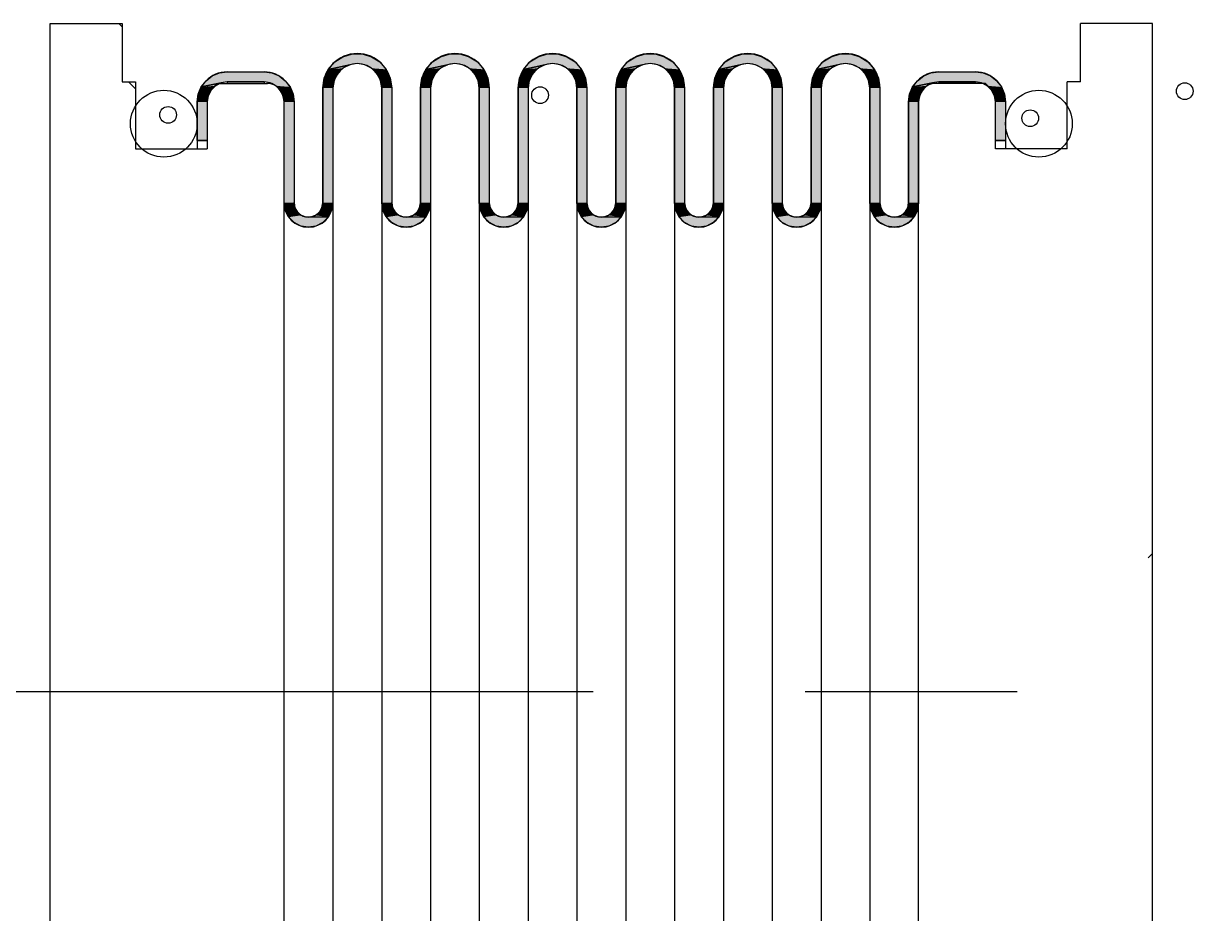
# Model space of a CAD drawing. Header units: millimetres. Extents: x -29 to 3384, y -388 to 1226.
# Drawn here: x 1695.75 to 1730.96, y -0.69 to 25.96 of the extents above; entities that cross this region are included whole.
import ezdxf

# ---------------------------------------------------------------- set-up
doc = ezdxf.new("R2010")
doc.units = ezdxf.units.MM
doc.linetypes.add('CENTER', pattern=[50.8, 31.75, -6.35, 6.35, -6.35])
doc.layers.add('DEFAULT_1', color=7, linetype='CENTER')

# ---------------------------------------------------------------- blocks, each defined once
blk = doc.blocks.new('*U2')
at = {"color": 2, "linetype": 'Continuous', "extrusion": (0, 0, -1)}
for points in [[(-117.36, 246.525), (-119.566, 246.208), (-116.866, 246.208)], [(-117.923, 246.69), (-119.072, 246.525), (-117.36, 246.525)], [(-119.072, 246.525), (-119.566, 246.208), (-117.36, 246.525)], [(-119.072, 246.525), (-117.923, 246.69), (-118.509, 246.69)], [(-116.866, 246.208), (-117.764, 246.04), (-116.482, 245.764)], [(-116.866, 246.208), (-118.216, 246.111), (-117.764, 246.04)], [(-119.566, 246.208), (-118.216, 246.111), (-116.866, 246.208)], [(-119.566, 246.208), (-118.668, 246.04), (-118.216, 246.111)], [(-119.566, 246.208), (-119.95, 245.764), (-118.668, 246.04)], [(-118.668, 246.04), (-119.95, 245.764), (-119.075, 245.832)], [(-119.075, 245.832), (-119.95, 245.764), (-119.398, 245.509)], [(-119.95, 245.764), (-120.194, 245.231), (-119.398, 245.509)], [(-119.398, 245.509), (-120.194, 245.231), (-119.606, 245.101)], [(-120.194, 245.231), (-120.277, 244.65), (-119.606, 245.101)], [(-119.606, 245.101), (-120.277, 244.65), (-119.677, 244.65)], [(-119.677, 244.65), (-120.277, 237.773), (-119.677, 237.773)], [(-120.277, 244.65), (-120.277, 237.773), (-119.677, 244.65)], [(-120.277, 237.773), (-119.749, 237.321), (-119.677, 237.773)]]:
    blk.add_solid(points, dxfattribs=at)
blk = doc.blocks.new('*U3')
at = {"color": 2, "linetype": 'Continuous', "extrusion": (0, 0, -1)}
for points in [[(-123.206, 246.525), (-125.412, 246.208), (-122.712, 246.208)], [(-123.769, 246.69), (-124.918, 246.525), (-123.206, 246.525)], [(-124.918, 246.525), (-125.412, 246.208), (-123.206, 246.525)], [(-124.918, 246.525), (-123.769, 246.69), (-124.355, 246.69)], [(-122.712, 246.208), (-123.61, 246.04), (-122.328, 245.764)], [(-122.712, 246.208), (-124.062, 246.111), (-123.61, 246.04)], [(-125.412, 246.208), (-124.062, 246.111), (-122.712, 246.208)], [(-125.412, 246.208), (-124.514, 246.04), (-124.062, 246.111)], [(-125.412, 246.208), (-125.796, 245.764), (-124.514, 246.04)], [(-124.514, 246.04), (-125.796, 245.764), (-124.921, 245.832)], [(-124.921, 245.832), (-125.796, 245.764), (-125.245, 245.509)], [(-125.796, 245.764), (-126.04, 245.231), (-125.245, 245.509)], [(-125.245, 245.509), (-126.04, 245.231), (-125.452, 245.101)], [(-126.04, 245.231), (-126.124, 244.65), (-125.452, 245.101)], [(-125.452, 245.101), (-126.124, 244.65), (-125.524, 244.65)], [(-125.524, 244.65), (-126.124, 237.773), (-125.524, 237.773)], [(-126.124, 244.65), (-126.124, 237.773), (-125.524, 244.65)], [(-126.124, 237.773), (-125.595, 237.321), (-125.524, 237.773)]]:
    blk.add_solid(points, dxfattribs=at)
blk = doc.blocks.new('*U4')
at = {"color": 2, "linetype": 'Continuous', "extrusion": (0, 0, -1)}
for points in [[(-129.052, 246.525), (-131.258, 246.208), (-128.558, 246.208)], [(-129.615, 246.69), (-130.765, 246.525), (-129.052, 246.525)], [(-130.765, 246.525), (-131.258, 246.208), (-129.052, 246.525)], [(-130.765, 246.525), (-129.615, 246.69), (-130.202, 246.69)], [(-128.558, 246.208), (-129.457, 246.04), (-128.174, 245.764)], [(-128.558, 246.208), (-129.908, 246.111), (-129.457, 246.04)], [(-131.258, 246.208), (-129.908, 246.111), (-128.558, 246.208)], [(-131.258, 246.208), (-130.36, 246.04), (-129.908, 246.111)], [(-131.258, 246.208), (-131.643, 245.764), (-130.36, 246.04)], [(-130.36, 246.04), (-131.643, 245.764), (-130.767, 245.832)], [(-130.767, 245.832), (-131.643, 245.764), (-131.091, 245.509)], [(-131.643, 245.764), (-131.886, 245.231), (-131.091, 245.509)], [(-131.091, 245.509), (-131.886, 245.231), (-131.298, 245.101)], [(-131.886, 245.231), (-131.97, 244.65), (-131.298, 245.101)], [(-131.298, 245.101), (-131.97, 244.65), (-131.37, 244.65)], [(-131.37, 244.65), (-131.97, 237.773), (-131.37, 237.773)], [(-131.97, 244.65), (-131.97, 237.773), (-131.37, 244.65)], [(-131.97, 237.773), (-131.441, 237.321), (-131.37, 237.773)]]:
    blk.add_solid(points, dxfattribs=at)
blk = doc.blocks.new('*U5')
at = {"color": 2, "linetype": 'Continuous', "extrusion": (0, 0, -1)}
for points in [[(-134.898, 246.525), (-137.104, 246.208), (-134.404, 246.208)], [(-135.461, 246.69), (-136.611, 246.525), (-134.898, 246.525)], [(-136.611, 246.525), (-137.104, 246.208), (-134.898, 246.525)], [(-136.611, 246.525), (-135.461, 246.69), (-136.048, 246.69)], [(-134.404, 246.208), (-135.303, 246.04), (-134.02, 245.764)], [(-134.404, 246.208), (-135.754, 246.111), (-135.303, 246.04)], [(-137.104, 246.208), (-135.754, 246.111), (-134.404, 246.208)], [(-137.104, 246.208), (-136.206, 246.04), (-135.754, 246.111)], [(-137.104, 246.208), (-137.489, 245.764), (-136.206, 246.04)], [(-136.206, 246.04), (-137.489, 245.764), (-136.613, 245.832)], [(-136.613, 245.832), (-137.489, 245.764), (-136.937, 245.509)], [(-137.489, 245.764), (-137.732, 245.231), (-136.937, 245.509)], [(-136.937, 245.509), (-137.732, 245.231), (-137.144, 245.101)], [(-137.732, 245.231), (-137.816, 244.65), (-137.144, 245.101)], [(-137.144, 245.101), (-137.816, 244.65), (-137.216, 244.65)], [(-137.216, 244.65), (-137.816, 237.773), (-137.216, 237.773)], [(-137.816, 244.65), (-137.816, 237.773), (-137.216, 244.65)], [(-137.816, 237.773), (-137.287, 237.321), (-137.216, 237.773)]]:
    blk.add_solid(points, dxfattribs=at)
blk = doc.blocks.new('*U6')
at = {"color": 2, "linetype": 'Continuous', "extrusion": (0, 0, -1)}
for points in [[(-140.744, 246.525), (-142.951, 246.208), (-140.251, 246.208)], [(-141.307, 246.69), (-142.457, 246.525), (-140.744, 246.525)], [(-142.457, 246.525), (-142.951, 246.208), (-140.744, 246.525)], [(-142.457, 246.525), (-141.307, 246.69), (-141.894, 246.69)], [(-140.251, 246.208), (-141.149, 246.04), (-139.866, 245.764)], [(-140.251, 246.208), (-141.601, 246.111), (-141.149, 246.04)], [(-142.951, 246.208), (-141.601, 246.111), (-140.251, 246.208)], [(-142.951, 246.208), (-142.052, 246.04), (-141.601, 246.111)], [(-142.951, 246.208), (-143.335, 245.764), (-142.052, 246.04)], [(-142.052, 246.04), (-143.335, 245.764), (-142.46, 245.832)], [(-142.46, 245.832), (-143.335, 245.764), (-142.783, 245.509)], [(-143.335, 245.764), (-143.579, 245.231), (-142.783, 245.509)], [(-142.783, 245.509), (-143.579, 245.231), (-142.991, 245.101)], [(-143.579, 245.231), (-143.662, 244.65), (-142.991, 245.101)], [(-142.991, 245.101), (-143.662, 244.65), (-143.062, 244.65)], [(-143.062, 244.65), (-143.662, 237.773), (-143.062, 237.773)], [(-143.662, 244.65), (-143.662, 237.773), (-143.062, 244.65)], [(-143.662, 237.773), (-143.134, 237.321), (-143.062, 237.773)]]:
    blk.add_solid(points, dxfattribs=at)
blk = doc.blocks.new('*U7')
at = {"color": 2, "linetype": 'Continuous', "extrusion": (0, 0, -1)}
for points in [[(-146.59, 246.525), (-148.797, 246.208), (-146.097, 246.208)], [(-147.153, 246.69), (-148.303, 246.525), (-146.59, 246.525)], [(-148.303, 246.525), (-148.797, 246.208), (-146.59, 246.525)], [(-148.303, 246.525), (-147.153, 246.69), (-147.74, 246.69)], [(-146.097, 246.208), (-146.995, 246.04), (-145.712, 245.764)], [(-146.097, 246.208), (-147.447, 246.111), (-146.995, 246.04)], [(-148.797, 246.208), (-147.447, 246.111), (-146.097, 246.208)], [(-148.797, 246.208), (-147.898, 246.04), (-147.447, 246.111)], [(-148.797, 246.208), (-149.181, 245.764), (-147.898, 246.04)], [(-147.898, 246.04), (-149.181, 245.764), (-148.306, 245.832)], [(-148.306, 245.832), (-149.181, 245.764), (-148.629, 245.509)], [(-149.181, 245.764), (-149.425, 245.231), (-148.629, 245.509)], [(-148.629, 245.509), (-149.425, 245.231), (-148.837, 245.101)], [(-149.425, 245.231), (-149.508, 244.65), (-148.837, 245.101)], [(-148.837, 245.101), (-149.508, 244.65), (-148.908, 244.65)], [(-148.908, 244.65), (-149.508, 237.773), (-148.908, 237.773)], [(-149.508, 244.65), (-149.508, 237.773), (-148.908, 244.65)], [(-149.508, 237.773), (-148.98, 237.321), (-148.908, 237.773)]]:
    blk.add_solid(points, dxfattribs=at)
blk = doc.blocks.new('*U8')
at = {"color": 2, "linetype": 'Continuous', "extrusion": (0, 0, -1)}
for points in [[(-116.482, 245.764), (-117.034, 245.509), (-116.238, 245.231)], [(-117.764, 246.04), (-117.357, 245.832), (-116.482, 245.764)], [(-117.357, 245.832), (-117.034, 245.509), (-116.482, 245.764)], [(-116.238, 245.231), (-116.826, 245.101), (-116.154, 244.65)], [(-116.826, 245.101), (-116.754, 244.65), (-116.154, 244.65)], [(-117.034, 245.509), (-116.826, 245.101), (-116.238, 245.231)], [(-116.154, 244.65), (-116.754, 237.773), (-116.154, 237.773)], [(-116.754, 244.65), (-116.754, 237.773), (-116.154, 244.65)], [(-116.102, 237.478), (-116.683, 237.321), (-115.953, 237.219)], [(-116.683, 237.321), (-116.475, 236.914), (-115.953, 237.219)], [(-116.154, 237.773), (-116.683, 237.321), (-116.102, 237.478)], [(-116.754, 237.773), (-116.683, 237.321), (-116.154, 237.773)], [(-115.724, 237.027), (-116.475, 236.914), (-115.442, 236.924)], [(-115.953, 237.219), (-116.475, 236.914), (-115.724, 237.027)]]:
    blk.add_solid(points, dxfattribs=at)
blk = doc.blocks.new('*U9')
at = {"color": 2, "linetype": 'Continuous', "extrusion": (0, 0, -1)}
for points in [[(-122.328, 245.764), (-122.88, 245.509), (-122.084, 245.231)], [(-123.61, 246.04), (-123.203, 245.832), (-122.328, 245.764)], [(-123.203, 245.832), (-122.88, 245.509), (-122.328, 245.764)], [(-122.084, 245.231), (-122.672, 245.101), (-122.001, 244.65)], [(-122.672, 245.101), (-122.601, 244.65), (-122.001, 244.65)], [(-122.88, 245.509), (-122.672, 245.101), (-122.084, 245.231)], [(-122.001, 244.65), (-122.601, 237.773), (-122.001, 237.773)], [(-122.601, 244.65), (-122.601, 237.773), (-122.001, 244.65)], [(-121.949, 237.478), (-122.529, 237.321), (-121.799, 237.219)], [(-122.529, 237.321), (-122.321, 236.914), (-121.799, 237.219)], [(-122.001, 237.773), (-122.529, 237.321), (-121.949, 237.478)], [(-122.601, 237.773), (-122.529, 237.321), (-122.001, 237.773)], [(-121.57, 237.027), (-122.321, 236.914), (-121.289, 236.924)], [(-121.799, 237.219), (-122.321, 236.914), (-121.57, 237.027)]]:
    blk.add_solid(points, dxfattribs=at)
blk = doc.blocks.new('*U10')
at = {"color": 2, "linetype": 'Continuous', "extrusion": (0, 0, -1)}
for points in [[(-128.174, 245.764), (-128.726, 245.509), (-127.93, 245.231)], [(-129.457, 246.04), (-129.049, 245.832), (-128.174, 245.764)], [(-129.049, 245.832), (-128.726, 245.509), (-128.174, 245.764)], [(-127.93, 245.231), (-128.518, 245.101), (-127.847, 244.65)], [(-128.518, 245.101), (-128.447, 244.65), (-127.847, 244.65)], [(-128.726, 245.509), (-128.518, 245.101), (-127.93, 245.231)], [(-127.847, 244.65), (-128.447, 237.773), (-127.847, 237.773)], [(-128.447, 244.65), (-128.447, 237.773), (-127.847, 244.65)], [(-127.795, 237.478), (-128.375, 237.321), (-127.645, 237.219)], [(-128.375, 237.321), (-128.168, 236.914), (-127.645, 237.219)], [(-127.847, 237.773), (-128.375, 237.321), (-127.795, 237.478)], [(-128.447, 237.773), (-128.375, 237.321), (-127.847, 237.773)], [(-127.416, 237.027), (-128.168, 236.914), (-127.135, 236.924)], [(-127.645, 237.219), (-128.168, 236.914), (-127.416, 237.027)]]:
    blk.add_solid(points, dxfattribs=at)
blk = doc.blocks.new('*U11')
at = {"color": 2, "linetype": 'Continuous', "extrusion": (0, 0, -1)}
for points in [[(-134.02, 245.764), (-134.572, 245.509), (-133.776, 245.231)], [(-135.303, 246.04), (-134.895, 245.832), (-134.02, 245.764)], [(-134.895, 245.832), (-134.572, 245.509), (-134.02, 245.764)], [(-133.776, 245.231), (-134.364, 245.101), (-133.693, 244.65)], [(-134.364, 245.101), (-134.293, 244.65), (-133.693, 244.65)], [(-134.572, 245.509), (-134.364, 245.101), (-133.776, 245.231)], [(-133.693, 244.65), (-134.293, 237.773), (-133.693, 237.773)], [(-134.293, 244.65), (-134.293, 237.773), (-133.693, 244.65)], [(-133.641, 237.478), (-134.221, 237.321), (-133.491, 237.219)], [(-134.221, 237.321), (-134.014, 236.914), (-133.491, 237.219)], [(-133.693, 237.773), (-134.221, 237.321), (-133.641, 237.478)], [(-134.293, 237.773), (-134.221, 237.321), (-133.693, 237.773)], [(-133.262, 237.027), (-134.014, 236.914), (-132.981, 236.924)], [(-133.491, 237.219), (-134.014, 236.914), (-133.262, 237.027)]]:
    blk.add_solid(points, dxfattribs=at)
blk = doc.blocks.new('*U12')
at = {"color": 2, "linetype": 'Continuous', "extrusion": (0, 0, -1)}
for points in [[(-139.866, 245.764), (-140.418, 245.509), (-139.623, 245.231)], [(-141.149, 246.04), (-140.741, 245.832), (-139.866, 245.764)], [(-140.741, 245.832), (-140.418, 245.509), (-139.866, 245.764)], [(-139.623, 245.231), (-140.211, 245.101), (-139.539, 244.65)], [(-140.211, 245.101), (-140.139, 244.65), (-139.539, 244.65)], [(-140.418, 245.509), (-140.211, 245.101), (-139.623, 245.231)], [(-139.539, 244.65), (-140.139, 237.773), (-139.539, 237.773)], [(-140.139, 244.65), (-140.139, 237.773), (-139.539, 244.65)], [(-139.487, 237.478), (-140.067, 237.321), (-139.337, 237.219)], [(-140.067, 237.321), (-139.86, 236.914), (-139.337, 237.219)], [(-139.539, 237.773), (-140.067, 237.321), (-139.487, 237.478)], [(-140.139, 237.773), (-140.067, 237.321), (-139.539, 237.773)], [(-139.108, 237.027), (-139.86, 236.914), (-138.827, 236.924)], [(-139.337, 237.219), (-139.86, 236.914), (-139.108, 237.027)]]:
    blk.add_solid(points, dxfattribs=at)
blk = doc.blocks.new('*U13')
at = {"color": 2, "linetype": 'Continuous', "extrusion": (0, 0, -1)}
for points in [[(-145.712, 245.764), (-146.264, 245.509), (-145.469, 245.231)], [(-146.995, 246.04), (-146.588, 245.832), (-145.712, 245.764)], [(-146.588, 245.832), (-146.264, 245.509), (-145.712, 245.764)], [(-145.469, 245.231), (-146.057, 245.101), (-145.385, 244.65)], [(-146.057, 245.101), (-145.985, 244.65), (-145.385, 244.65)], [(-146.264, 245.509), (-146.057, 245.101), (-145.469, 245.231)], [(-145.385, 244.65), (-145.985, 237.773), (-145.385, 237.773)], [(-145.985, 244.65), (-145.985, 237.773), (-145.385, 244.65)], [(-145.333, 237.478), (-145.914, 237.321), (-145.184, 237.219)], [(-145.914, 237.321), (-145.706, 236.914), (-145.184, 237.219)], [(-145.385, 237.773), (-145.914, 237.321), (-145.333, 237.478)], [(-145.985, 237.773), (-145.914, 237.321), (-145.385, 237.773)], [(-144.954, 237.027), (-145.706, 236.914), (-144.673, 236.924)], [(-145.184, 237.219), (-145.706, 236.914), (-144.954, 237.027)]]:
    blk.add_solid(points, dxfattribs=at)
blk = doc.blocks.new('*U14')
at = {"color": 2, "linetype": 'Continuous', "extrusion": (0, 0, -1)}
for points in [[(-109.159, 245.084), (-110.061, 244.953), (-108.872, 244.711)], [(-109.531, 245.37), (-113.904, 245.084), (-109.159, 245.084)], [(-109.159, 245.084), (-110.431, 245.011), (-110.061, 244.953)], [(-113.904, 245.084), (-110.431, 245.011), (-109.159, 245.084)], [(-109.965, 245.55), (-113.531, 245.37), (-109.531, 245.37)], [(-113.531, 245.37), (-113.904, 245.084), (-109.531, 245.37)], [(-110.431, 245.611), (-113.097, 245.55), (-109.965, 245.55)], [(-113.097, 245.55), (-113.531, 245.37), (-109.965, 245.55)], [(-113.097, 245.55), (-110.431, 245.611), (-112.631, 245.611)], [(-113.904, 245.084), (-112.631, 245.011), (-110.431, 245.011)], [(-113.904, 245.084), (-113.002, 244.953), (-112.631, 245.011)], [(-113.904, 245.084), (-114.19, 244.711), (-113.002, 244.953)], [(-113.002, 244.953), (-114.19, 244.711), (-113.337, 244.782)], [(-113.337, 244.782), (-114.19, 244.711), (-113.602, 244.517)], [(-114.19, 244.711), (-114.37, 244.277), (-113.602, 244.517)], [(-113.602, 244.517), (-114.37, 244.277), (-113.773, 244.182)], [(-114.37, 244.277), (-114.431, 243.811), (-113.773, 244.182)], [(-113.773, 244.182), (-114.431, 243.811), (-113.831, 243.811)], [(-113.831, 243.811), (-114.431, 237.773), (-113.831, 237.773)], [(-114.431, 243.811), (-114.431, 237.773), (-113.831, 243.811)], [(-114.431, 237.773), (-113.903, 237.321), (-113.831, 237.773)]]:
    blk.add_solid(points, dxfattribs=at)
blk = doc.blocks.new('*U15')
at = {"color": 2, "linetype": 'Continuous', "extrusion": (0, 0, -1)}
for points in [[(-151.759, 245.084), (-152.661, 244.953), (-151.472, 244.711)], [(-152.131, 245.37), (-156.504, 245.084), (-151.759, 245.084)], [(-151.759, 245.084), (-153.031, 245.011), (-152.661, 244.953)], [(-156.504, 245.084), (-153.031, 245.011), (-151.759, 245.084)], [(-152.565, 245.55), (-156.131, 245.37), (-152.131, 245.37)], [(-156.131, 245.37), (-156.504, 245.084), (-152.131, 245.37)], [(-153.031, 245.611), (-155.697, 245.55), (-152.565, 245.55)], [(-155.697, 245.55), (-156.131, 245.37), (-152.565, 245.55)], [(-155.697, 245.55), (-153.031, 245.611), (-155.231, 245.611)], [(-156.504, 245.084), (-155.231, 245.011), (-153.031, 245.011)], [(-156.504, 245.084), (-155.602, 244.953), (-155.231, 245.011)], [(-156.504, 245.084), (-156.79, 244.711), (-155.602, 244.953)], [(-155.602, 244.953), (-156.79, 244.711), (-155.937, 244.782)], [(-155.937, 244.782), (-156.79, 244.711), (-156.202, 244.517)], [(-156.79, 244.711), (-156.97, 244.277), (-156.202, 244.517)], [(-156.202, 244.517), (-156.97, 244.277), (-156.373, 244.182)], [(-156.97, 244.277), (-157.031, 243.811), (-156.373, 244.182)], [(-156.373, 244.182), (-157.031, 243.811), (-156.431, 243.811)], [(-156.431, 243.811), (-157.031, 241.511), (-156.431, 241.511)], [(-157.031, 243.811), (-157.031, 241.511), (-156.431, 243.811)]]:
    blk.add_solid(points, dxfattribs=at)
blk = doc.blocks.new('*U16')
at = {"color": 2, "linetype": 'Continuous', "extrusion": (0, 0, -1)}
for points in [[(-108.872, 244.711), (-109.461, 244.517), (-108.693, 244.277)], [(-109.461, 244.517), (-109.29, 244.182), (-108.693, 244.277)], [(-110.061, 244.953), (-109.726, 244.782), (-108.872, 244.711)], [(-109.726, 244.782), (-109.461, 244.517), (-108.872, 244.711)], [(-108.693, 244.277), (-109.29, 244.182), (-108.631, 243.811)], [(-109.29, 244.182), (-109.231, 243.811), (-108.631, 243.811)], [(-108.631, 243.811), (-109.231, 241.511), (-108.631, 241.511)], [(-109.231, 243.811), (-109.231, 241.511), (-108.631, 243.811)]]:
    blk.add_solid(points, dxfattribs=at)
blk = doc.blocks.new('*U17')
at = {"color": 2, "linetype": 'Continuous', "extrusion": (0, 0, -1)}
for points in [[(-151.472, 244.711), (-152.061, 244.517), (-151.293, 244.277)], [(-152.061, 244.517), (-151.89, 244.182), (-151.293, 244.277)], [(-152.661, 244.953), (-152.326, 244.782), (-151.472, 244.711)], [(-152.326, 244.782), (-152.061, 244.517), (-151.472, 244.711)], [(-151.293, 244.277), (-151.89, 244.182), (-151.231, 243.811)], [(-151.89, 244.182), (-151.831, 243.811), (-151.231, 243.811)], [(-151.231, 243.811), (-151.831, 237.773), (-151.231, 237.773)], [(-151.831, 243.811), (-151.831, 237.773), (-151.231, 243.811)], [(-151.179, 237.478), (-151.76, 237.321), (-151.03, 237.219)], [(-151.76, 237.321), (-151.552, 236.914), (-151.03, 237.219)], [(-151.231, 237.773), (-151.76, 237.321), (-151.179, 237.478)], [(-151.831, 237.773), (-151.76, 237.321), (-151.231, 237.773)], [(-150.801, 237.027), (-151.552, 236.914), (-150.519, 236.924)], [(-151.03, 237.219), (-151.552, 236.914), (-150.801, 237.027)]]:
    blk.add_solid(points, dxfattribs=at)
blk = doc.blocks.new('*U18')
at = {"color": 2, "linetype": 'Continuous', "extrusion": (0, 0, -1)}
for points in [[(-114.431, 237.773), (-114.483, 237.478), (-113.903, 237.321)], [(-114.483, 237.478), (-114.633, 237.219), (-113.903, 237.321)], [(-113.903, 237.321), (-114.633, 237.219), (-114.11, 236.914)]]:
    blk.add_solid(points, dxfattribs=at)
blk = doc.blocks.new('*U19')
at = {"color": 2, "linetype": 'Continuous', "extrusion": (0, 0, -1)}
for points in [[(-120.277, 237.773), (-120.329, 237.478), (-119.749, 237.321)], [(-120.329, 237.478), (-120.479, 237.219), (-119.749, 237.321)], [(-119.749, 237.321), (-120.479, 237.219), (-119.957, 236.914)]]:
    blk.add_solid(points, dxfattribs=at)
blk = doc.blocks.new('*U20')
at = {"color": 2, "linetype": 'Continuous', "extrusion": (0, 0, -1)}
for points in [[(-126.124, 237.773), (-126.176, 237.478), (-125.595, 237.321)], [(-126.176, 237.478), (-126.325, 237.219), (-125.595, 237.321)], [(-125.595, 237.321), (-126.325, 237.219), (-125.803, 236.914)]]:
    blk.add_solid(points, dxfattribs=at)
blk = doc.blocks.new('*U21')
at = {"color": 2, "linetype": 'Continuous', "extrusion": (0, 0, -1)}
for points in [[(-131.97, 237.773), (-132.022, 237.478), (-131.441, 237.321)], [(-132.022, 237.478), (-132.171, 237.219), (-131.441, 237.321)], [(-131.441, 237.321), (-132.171, 237.219), (-131.649, 236.914)]]:
    blk.add_solid(points, dxfattribs=at)
blk = doc.blocks.new('*U22')
at = {"color": 2, "linetype": 'Continuous', "extrusion": (0, 0, -1)}
for points in [[(-137.816, 237.773), (-137.868, 237.478), (-137.287, 237.321)], [(-137.868, 237.478), (-138.018, 237.219), (-137.287, 237.321)], [(-137.287, 237.321), (-138.018, 237.219), (-137.495, 236.914)]]:
    blk.add_solid(points, dxfattribs=at)
blk = doc.blocks.new('*U23')
at = {"color": 2, "linetype": 'Continuous', "extrusion": (0, 0, -1)}
for points in [[(-143.662, 237.773), (-143.714, 237.478), (-143.134, 237.321)], [(-143.714, 237.478), (-143.864, 237.219), (-143.134, 237.321)], [(-143.134, 237.321), (-143.864, 237.219), (-143.341, 236.914)]]:
    blk.add_solid(points, dxfattribs=at)
blk = doc.blocks.new('*U24')
at = {"color": 2, "linetype": 'Continuous', "extrusion": (0, 0, -1)}
for points in [[(-149.508, 237.773), (-149.56, 237.478), (-148.98, 237.321)], [(-149.56, 237.478), (-149.71, 237.219), (-148.98, 237.321)], [(-148.98, 237.321), (-149.71, 237.219), (-149.187, 236.914)]]:
    blk.add_solid(points, dxfattribs=at)
blk = doc.blocks.new('*U25')
at = {"color": 2, "linetype": 'Continuous', "extrusion": (0, 0, -1)}
for points in [[(-114.633, 237.219), (-114.862, 237.027), (-114.11, 236.914)], [(-114.862, 237.027), (-115.143, 236.924), (-114.11, 236.914)], [(-115.442, 236.924), (-116.475, 236.914), (-114.11, 236.914)], [(-114.11, 236.914), (-115.143, 236.924), (-115.442, 236.924)], [(-114.11, 236.914), (-116.152, 236.59), (-114.434, 236.59)], [(-116.475, 236.914), (-116.152, 236.59), (-114.11, 236.914)], [(-114.434, 236.59), (-115.745, 236.383), (-114.841, 236.383)], [(-116.152, 236.59), (-115.745, 236.383), (-114.434, 236.59)], [(-115.745, 236.383), (-115.293, 236.311), (-114.841, 236.383)]]:
    blk.add_solid(points, dxfattribs=at)
blk = doc.blocks.new('*U26')
at = {"color": 2, "linetype": 'Continuous', "extrusion": (0, 0, -1)}
for points in [[(-120.479, 237.219), (-120.708, 237.027), (-119.957, 236.914)], [(-120.708, 237.027), (-120.989, 236.924), (-119.957, 236.914)], [(-121.289, 236.924), (-122.321, 236.914), (-119.957, 236.914)], [(-119.957, 236.914), (-120.989, 236.924), (-121.289, 236.924)], [(-119.957, 236.914), (-121.998, 236.59), (-120.28, 236.59)], [(-122.321, 236.914), (-121.998, 236.59), (-119.957, 236.914)], [(-120.28, 236.59), (-121.591, 236.383), (-120.687, 236.383)], [(-121.998, 236.59), (-121.591, 236.383), (-120.28, 236.59)], [(-121.591, 236.383), (-121.139, 236.311), (-120.687, 236.383)]]:
    blk.add_solid(points, dxfattribs=at)
blk = doc.blocks.new('*U27')
at = {"color": 2, "linetype": 'Continuous', "extrusion": (0, 0, -1)}
for points in [[(-126.325, 237.219), (-126.554, 237.027), (-125.803, 236.914)], [(-126.554, 237.027), (-126.836, 236.924), (-125.803, 236.914)], [(-127.135, 236.924), (-128.168, 236.914), (-125.803, 236.914)], [(-125.803, 236.914), (-126.836, 236.924), (-127.135, 236.924)], [(-125.803, 236.914), (-127.844, 236.59), (-126.126, 236.59)], [(-128.168, 236.914), (-127.844, 236.59), (-125.803, 236.914)], [(-126.126, 236.59), (-127.437, 236.383), (-126.534, 236.383)], [(-127.844, 236.59), (-127.437, 236.383), (-126.126, 236.59)], [(-127.437, 236.383), (-126.985, 236.311), (-126.534, 236.383)]]:
    blk.add_solid(points, dxfattribs=at)
blk = doc.blocks.new('*U28')
at = {"color": 2, "linetype": 'Continuous', "extrusion": (0, 0, -1)}
for points in [[(-132.171, 237.219), (-132.401, 237.027), (-131.649, 236.914)], [(-132.401, 237.027), (-132.682, 236.924), (-131.649, 236.914)], [(-132.981, 236.924), (-134.014, 236.914), (-131.649, 236.914)], [(-131.649, 236.914), (-132.682, 236.924), (-132.981, 236.924)], [(-131.649, 236.914), (-133.69, 236.59), (-131.972, 236.59)], [(-134.014, 236.914), (-133.69, 236.59), (-131.649, 236.914)], [(-131.972, 236.59), (-133.283, 236.383), (-132.38, 236.383)], [(-133.69, 236.59), (-133.283, 236.383), (-131.972, 236.59)], [(-133.283, 236.383), (-132.831, 236.311), (-132.38, 236.383)]]:
    blk.add_solid(points, dxfattribs=at)
blk = doc.blocks.new('*U29')
at = {"color": 2, "linetype": 'Continuous', "extrusion": (0, 0, -1)}
for points in [[(-138.018, 237.219), (-138.247, 237.027), (-137.495, 236.914)], [(-138.247, 237.027), (-138.528, 236.924), (-137.495, 236.914)], [(-138.827, 236.924), (-139.86, 236.914), (-137.495, 236.914)], [(-137.495, 236.914), (-138.528, 236.924), (-138.827, 236.924)], [(-137.495, 236.914), (-139.537, 236.59), (-137.818, 236.59)], [(-139.86, 236.914), (-139.537, 236.59), (-137.495, 236.914)], [(-137.818, 236.59), (-139.129, 236.383), (-138.226, 236.383)], [(-139.537, 236.59), (-139.129, 236.383), (-137.818, 236.59)], [(-139.129, 236.383), (-138.677, 236.311), (-138.226, 236.383)]]:
    blk.add_solid(points, dxfattribs=at)
blk = doc.blocks.new('*U30')
at = {"color": 2, "linetype": 'Continuous', "extrusion": (0, 0, -1)}
for points in [[(-143.864, 237.219), (-144.093, 237.027), (-143.341, 236.914)], [(-144.093, 237.027), (-144.374, 236.924), (-143.341, 236.914)], [(-144.673, 236.924), (-145.706, 236.914), (-143.341, 236.914)], [(-143.341, 236.914), (-144.374, 236.924), (-144.673, 236.924)], [(-143.341, 236.914), (-145.383, 236.59), (-143.665, 236.59)], [(-145.706, 236.914), (-145.383, 236.59), (-143.341, 236.914)], [(-143.665, 236.59), (-144.975, 236.383), (-144.072, 236.383)], [(-145.383, 236.59), (-144.975, 236.383), (-143.665, 236.59)], [(-144.975, 236.383), (-144.524, 236.311), (-144.072, 236.383)]]:
    blk.add_solid(points, dxfattribs=at)
blk = doc.blocks.new('*U31')
at = {"color": 2, "linetype": 'Continuous', "extrusion": (0, 0, -1)}
for points in [[(-149.71, 237.219), (-149.939, 237.027), (-149.187, 236.914)], [(-149.939, 237.027), (-150.22, 236.924), (-149.187, 236.914)], [(-150.519, 236.924), (-151.552, 236.914), (-149.187, 236.914)], [(-149.187, 236.914), (-150.22, 236.924), (-150.519, 236.924)], [(-149.187, 236.914), (-151.229, 236.59), (-149.511, 236.59)], [(-151.552, 236.914), (-151.229, 236.59), (-149.187, 236.914)], [(-149.511, 236.59), (-150.821, 236.383), (-149.918, 236.383)], [(-151.229, 236.59), (-150.821, 236.383), (-149.511, 236.59)], [(-150.821, 236.383), (-150.37, 236.311), (-149.918, 236.383)]]:
    blk.add_solid(points, dxfattribs=at)

msp = doc.modelspace()

# ---------------------------------------------------------------- linework, layer by layer
at = {"color": 7, "linetype": 'Continuous'}
for p, q in [((1696.55018, -14.03987), (1696.55018, 25.96013)), ((1696.55018, 25.96013), (1698.70018, 25.96013)), ((1698.70018, 25.96013), (1698.70018, 24.21013)), ((1727.40018, 24.21013), (1727.40018, 25.96013)), ((1729.55018, 25.96013), (1727.40018, 25.96013)), ((1729.55018, -14.03987), (1729.55018, 25.96013)), ((1701.85018, 24.51013), (1702.95018, 24.51013)), ((1723.15018, 24.51013), (1724.25018, 24.51013)), ((1698.70018, 24.21013), (1699.10018, 24.21013)), ((1699.10018, 24.21013), (1699.10018, 22.21013)), ((1701.25018, 23.86013), (1701.55018, 24.16013)), ((1701.55018, 24.16013), (1703.05018, 24.16013)), ((1701.85018, 24.21013), (1701.85018, 24.16013)), ((1701.85018, 24.21013), (1702.95018, 24.21013)), ((1702.95018, 24.21013), (1702.95018, 24.16013)), ((1704.71172, 24.02936), (1704.71172, 20.5909)), ((1705.01172, 24.02936), (1705.01172, -12.1091)), ((1706.47326, 24.02936), (1706.47326, -12.1091)), ((1706.77326, 24.02936), (1706.77326, 20.5909)), ((1707.6348, 24.02936), (1707.6348, 20.5909)), ((1707.9348, 24.02936), (1707.9348, -12.1091)), ((1709.39633, 24.02936), (1709.39633, -12.1091)), ((1709.69633, 24.02936), (1709.69633, 20.5909)), ((1710.55787, 24.02936), (1710.55787, 20.5909)), ((1710.85787, 24.02936), (1710.85787, -12.1091)), ((1712.31941, 24.02936), (1712.31941, -12.1091)), ((1712.61941, 24.02936), (1712.61941, 20.5909)), ((1713.48095, 24.02936), (1713.48095, 20.5909)), ((1713.78095, 24.02936), (1713.78095, -12.1091)), ((1715.24249, 24.02936), (1715.24249, -12.1091)), ((1715.54249, 24.02936), (1715.54249, 20.5909)), ((1716.40403, 24.02936), (1716.40403, 20.5909)), ((1716.70403, 24.02936), (1716.70403, -12.1091)), ((1718.16556, 24.02936), (1718.16556, -12.1091)), ((1718.46556, 24.02936), (1718.46556, 20.5909)), ((1719.3271, 24.02936), (1719.3271, 20.5909)), ((1719.6271, 24.02936), (1719.6271, -12.1091)), ((1721.08864, 24.02936), (1721.08864, -12.1091)), ((1721.38864, 24.02936), (1721.38864, 20.5909)), ((1724.55018, 24.16013), (1723.05018, 24.16013)), ((1723.15018, 24.21013), (1723.15018, 24.16013)), ((1723.15018, 24.21013), (1724.25018, 24.21013)), ((1724.25018, 24.21013), (1724.25018, 24.16013)), ((1724.85018, 23.86013), (1724.55018, 24.16013)), ((1727.00018, 22.21013), (1727.00018, 24.21013)), ((1727.40018, 24.21013), (1727.00018, 24.21013)), ((1700.95018, 23.61013), (1700.95018, 22.21013)), ((1701.25018, 23.86013), (1701.25018, 22.21013)), ((1703.55018, -11.73987), (1703.55018, 23.66013)), ((1703.85018, 23.61013), (1703.85018, 20.5909)), ((1722.25018, 23.61013), (1722.25018, 20.5909)), ((1722.55018, -11.73987), (1722.55018, 23.66013)), ((1724.85018, 22.21013), (1724.85018, 23.86013)), ((1725.15018, 23.61013), (1725.15018, 22.21013)), ((1699.10018, 22.21013), (1701.25018, 22.21013)), ((1700.95018, 22.46013), (1701.25018, 22.46013)), ((1724.85018, 22.46013), (1725.15018, 22.46013)), ((1727.00018, 22.21013), (1724.85018, 22.21013))]:
    msp.add_line(p, q, dxfattribs=at)
at = {"color": 2, "linetype": 'Continuous'}
for p, q in [((1698.70018, 25.85879), (1698.59885, 25.96013)), ((1705.51667, 24.72436), (1705.31295, 24.62056)), ((1708.43974, 24.72436), (1708.23603, 24.62056)), ((1711.36282, 24.72436), (1711.15911, 24.62056)), ((1714.2859, 24.72436), (1714.08218, 24.62056)), ((1717.20898, 24.72436), (1717.00526, 24.62056)), ((1720.13205, 24.72436), (1719.92834, 24.62056)), ((1701.61724, 24.47946), (1701.85018, 24.51013)), ((1722.91724, 24.47946), (1723.15018, 24.51013)), ((1699.10018, 24.00592), (1698.89597, 24.21013)), ((1701.66477, 24.18076), (1701.49751, 24.09554)), ((1722.96477, 24.18076), (1722.79751, 24.09554)), ((1703.85018, 20.5909), (1703.87616, 20.44357)), ((1706.77326, 20.5909), (1706.79924, 20.44357)), ((1709.69633, 20.5909), (1709.72231, 20.44357)), ((1712.61941, 20.5909), (1712.64539, 20.44357)), ((1715.54249, 20.5909), (1715.56847, 20.44357)), ((1718.46556, 20.5909), (1718.49154, 20.44357)), ((1721.38864, 20.5909), (1721.41462, 20.44357)), ((1729.42532, 9.96013), (1729.55018, 10.08499))]:
    msp.add_line(p, q, dxfattribs=at)
for points in [[(1705.31429, 24.96698), (1705.59579, 25.04964), (1705.88918, 25.04964), (1706.17068, 24.96698), (1706.4175, 24.80836), (1706.60963, 24.58664), (1706.7315, 24.31976), (1706.77326, 24.02936), (1706.77326, 20.5909), (1706.50902, 20.36508), (1706.47326, 20.5909), (1706.47326, 24.02936), (1706.43749, 24.25518), (1706.33369, 24.45889), (1706.17202, 24.62056), (1705.96831, 24.72436), (1705.74249, 24.76013), (1705.51667, 24.72436), (1704.87535, 24.58664), (1705.06748, 24.80836), (1705.31429, 24.96698)], [(1705.31429, 24.96698), (1705.59579, 25.04964), (1705.88918, 25.04964), (1706.17068, 24.96698), (1706.4175, 24.80836), (1706.60963, 24.58664), (1706.7315, 24.31976), (1706.77326, 24.02936)], [(1708.23737, 24.96698), (1708.51887, 25.04964), (1708.81226, 25.04964), (1709.09376, 24.96698), (1709.34058, 24.80836), (1709.5327, 24.58664), (1709.65458, 24.31976), (1709.69633, 24.02936), (1709.69633, 20.5909), (1709.4321, 20.36508), (1709.39633, 20.5909), (1709.39633, 24.02936), (1709.36057, 24.25518), (1709.25677, 24.45889), (1709.0951, 24.62056), (1708.89138, 24.72436), (1708.66556, 24.76013), (1708.43974, 24.72436), (1707.79843, 24.58664), (1707.99055, 24.80836), (1708.23737, 24.96698)], [(1708.23737, 24.96698), (1708.51887, 25.04964), (1708.81226, 25.04964), (1709.09376, 24.96698), (1709.34058, 24.80836), (1709.5327, 24.58664), (1709.65458, 24.31976), (1709.69633, 24.02936)], [(1711.16044, 24.96698), (1711.44195, 25.04964), (1711.73534, 25.04964), (1712.01684, 24.96698), (1712.26365, 24.80836), (1712.45578, 24.58664), (1712.57766, 24.31976), (1712.61941, 24.02936), (1712.61941, 20.5909), (1712.35518, 20.36508), (1712.31941, 20.5909), (1712.31941, 24.02936), (1712.28364, 24.25518), (1712.17985, 24.45889), (1712.01818, 24.62056), (1711.81446, 24.72436), (1711.58864, 24.76013), (1711.36282, 24.72436), (1710.7215, 24.58664), (1710.91363, 24.80836), (1711.16044, 24.96698)], [(1711.16044, 24.96698), (1711.44195, 25.04964), (1711.73534, 25.04964), (1712.01684, 24.96698), (1712.26365, 24.80836), (1712.45578, 24.58664), (1712.57766, 24.31976), (1712.61941, 24.02936)], [(1714.08352, 24.96698), (1714.36502, 25.04964), (1714.65841, 25.04964), (1714.93992, 24.96698), (1715.18673, 24.80836), (1715.37886, 24.58664), (1715.50073, 24.31976), (1715.54249, 24.02936), (1715.54249, 20.5909), (1715.27825, 20.36508), (1715.24249, 20.5909), (1715.24249, 24.02936), (1715.20672, 24.25518), (1715.10292, 24.45889), (1714.94125, 24.62056), (1714.73754, 24.72436), (1714.51172, 24.76013), (1714.2859, 24.72436), (1713.64458, 24.58664), (1713.83671, 24.80836), (1714.08352, 24.96698)], [(1714.08352, 24.96698), (1714.36502, 25.04964), (1714.65841, 25.04964), (1714.93992, 24.96698), (1715.18673, 24.80836), (1715.37886, 24.58664), (1715.50073, 24.31976), (1715.54249, 24.02936)], [(1717.0066, 24.96698), (1717.2881, 25.04964), (1717.58149, 25.04964), (1717.86299, 24.96698), (1718.10981, 24.80836), (1718.30193, 24.58664), (1718.42381, 24.31976), (1718.46556, 24.02936), (1718.46556, 20.5909), (1718.20133, 20.36508), (1718.16556, 20.5909), (1718.16556, 24.02936), (1718.1298, 24.25518), (1718.026, 24.45889), (1717.86433, 24.62056), (1717.66062, 24.72436), (1717.4348, 24.76013), (1717.20898, 24.72436), (1716.56766, 24.58664), (1716.75979, 24.80836), (1717.0066, 24.96698)], [(1717.0066, 24.96698), (1717.2881, 25.04964), (1717.58149, 25.04964), (1717.86299, 24.96698), (1718.10981, 24.80836), (1718.30193, 24.58664), (1718.42381, 24.31976), (1718.46556, 24.02936)], [(1719.92968, 24.96698), (1720.21118, 25.04964), (1720.50457, 25.04964), (1720.78607, 24.96698), (1721.03288, 24.80836), (1721.22501, 24.58664), (1721.34689, 24.31976), (1721.38864, 24.02936), (1721.38864, 20.5909), (1721.12441, 20.36508), (1721.08864, 20.5909), (1721.08864, 24.02936), (1721.05288, 24.25518), (1720.94908, 24.45889), (1720.78741, 24.62056), (1720.58369, 24.72436), (1720.35787, 24.76013), (1720.13205, 24.72436), (1719.49073, 24.58664), (1719.68286, 24.80836), (1719.92968, 24.96698)], [(1719.92968, 24.96698), (1720.21118, 25.04964), (1720.50457, 25.04964), (1720.78607, 24.96698), (1721.03288, 24.80836), (1721.22501, 24.58664), (1721.34689, 24.31976), (1721.38864, 24.02936)], [(1705.31295, 24.62056), (1705.15128, 24.45889), (1705.04748, 24.25518), (1705.01172, 24.02936), (1705.01172, 20.5909), (1704.97595, 20.36508), (1704.87215, 20.16136), (1704.35575, 20.16667), (1704.49633, 20.21784), (1704.61094, 20.314), (1704.68574, 20.44357), (1704.71172, 20.5909), (1704.71172, 24.02936), (1704.75347, 24.31976), (1704.87535, 24.58664), (1705.51667, 24.72436), (1705.31295, 24.62056)], [(1706.47326, 24.02936), (1706.43749, 24.25518), (1706.33369, 24.45889), (1706.17202, 24.62056), (1705.96831, 24.72436), (1705.74249, 24.76013), (1705.51667, 24.72436), (1704.87535, 24.58664), (1705.06748, 24.80836), (1705.31429, 24.96698)], [(1708.23603, 24.62056), (1708.07436, 24.45889), (1707.97056, 24.25518), (1707.9348, 24.02936), (1707.9348, 20.5909), (1707.89903, 20.36508), (1707.79523, 20.16136), (1707.27883, 20.16667), (1707.41941, 20.21784), (1707.53401, 20.314), (1707.60882, 20.44357), (1707.6348, 20.5909), (1707.6348, 24.02936), (1707.67655, 24.31976), (1707.79843, 24.58664), (1708.43974, 24.72436), (1708.23603, 24.62056)], [(1709.39633, 24.02936), (1709.36057, 24.25518), (1709.25677, 24.45889), (1709.0951, 24.62056), (1708.89138, 24.72436), (1708.66556, 24.76013), (1708.43974, 24.72436), (1707.79843, 24.58664), (1707.99055, 24.80836), (1708.23737, 24.96698)], [(1711.15911, 24.62056), (1710.99744, 24.45889), (1710.89364, 24.25518), (1710.85787, 24.02936), (1710.85787, 20.5909), (1710.82211, 20.36508), (1710.71831, 20.16136), (1710.20191, 20.16667), (1710.34249, 20.21784), (1710.45709, 20.314), (1710.53189, 20.44357), (1710.55787, 20.5909), (1710.55787, 24.02936), (1710.59963, 24.31976), (1710.7215, 24.58664), (1711.36282, 24.72436), (1711.15911, 24.62056)], [(1712.31941, 24.02936), (1712.28364, 24.25518), (1712.17985, 24.45889), (1712.01818, 24.62056), (1711.81446, 24.72436), (1711.58864, 24.76013), (1711.36282, 24.72436), (1710.7215, 24.58664), (1710.91363, 24.80836), (1711.16044, 24.96698)], [(1714.08218, 24.62056), (1713.92051, 24.45889), (1713.81672, 24.25518), (1713.78095, 24.02936), (1713.78095, 20.5909), (1713.74518, 20.36508), (1713.64138, 20.16136), (1713.12498, 20.16667), (1713.26556, 20.21784), (1713.38017, 20.314), (1713.45497, 20.44357), (1713.48095, 20.5909), (1713.48095, 24.02936), (1713.5227, 24.31976), (1713.64458, 24.58664), (1714.2859, 24.72436), (1714.08218, 24.62056)], [(1715.24249, 24.02936), (1715.20672, 24.25518), (1715.10292, 24.45889), (1714.94125, 24.62056), (1714.73754, 24.72436), (1714.51172, 24.76013), (1714.2859, 24.72436), (1713.64458, 24.58664), (1713.83671, 24.80836), (1714.08352, 24.96698)], [(1717.00526, 24.62056), (1716.84359, 24.45889), (1716.73979, 24.25518), (1716.70403, 24.02936), (1716.70403, 20.5909), (1716.66826, 20.36508), (1716.56446, 20.16136), (1716.04806, 20.16667), (1716.18864, 20.21784), (1716.30325, 20.314), (1716.37805, 20.44357), (1716.40403, 20.5909), (1716.40403, 24.02936), (1716.44578, 24.31976), (1716.56766, 24.58664), (1717.20898, 24.72436), (1717.00526, 24.62056)], [(1718.16556, 24.02936), (1718.1298, 24.25518), (1718.026, 24.45889), (1717.86433, 24.62056), (1717.66062, 24.72436), (1717.4348, 24.76013), (1717.20898, 24.72436), (1716.56766, 24.58664), (1716.75979, 24.80836), (1717.0066, 24.96698)], [(1719.92834, 24.62056), (1719.76667, 24.45889), (1719.66287, 24.25518), (1719.6271, 24.02936), (1719.6271, 20.5909), (1719.59134, 20.36508), (1719.48754, 20.16136), (1718.97114, 20.16667), (1719.11172, 20.21784), (1719.22632, 20.314), (1719.30112, 20.44357), (1719.3271, 20.5909), (1719.3271, 24.02936), (1719.36886, 24.31976), (1719.49073, 24.58664), (1720.13205, 24.72436), (1719.92834, 24.62056)], [(1721.08864, 24.02936), (1721.05288, 24.25518), (1720.94908, 24.45889), (1720.78741, 24.62056), (1720.58369, 24.72436), (1720.35787, 24.76013), (1720.13205, 24.72436), (1719.49073, 24.58664), (1719.68286, 24.80836), (1719.92968, 24.96698)], [(1701.61724, 24.47946), (1701.85018, 24.51013), (1702.95018, 24.51013), (1703.18312, 24.47946), (1703.40018, 24.38955), (1703.58658, 24.24652), (1703.7296, 24.06013), (1703.81951, 23.84307), (1703.85018, 23.61013), (1703.85018, 20.5909), (1703.58595, 20.36508), (1703.55018, 20.5909), (1703.55018, 23.61013), (1703.52081, 23.79554), (1703.43559, 23.9628), (1703.30285, 24.09554), (1703.13559, 24.18076), (1702.95018, 24.21013), (1701.85018, 24.21013), (1701.66477, 24.18076), (1701.07076, 24.06013), (1701.21378, 24.24652), (1701.40018, 24.38955), (1701.61724, 24.47946)], [(1701.85018, 24.21013), (1701.66477, 24.18076), (1701.07076, 24.06013), (1701.21378, 24.24652), (1701.40018, 24.38955), (1701.61724, 24.47946)], [(1702.95018, 24.51013), (1703.18312, 24.47946), (1703.40018, 24.38955), (1703.58658, 24.24652), (1703.7296, 24.06013), (1703.81951, 23.84307), (1703.85018, 23.61013)], [(1704.71172, 24.02936), (1704.75347, 24.31976), (1704.87535, 24.58664)], [(1705.31295, 24.62056), (1705.15128, 24.45889), (1705.04748, 24.25518), (1705.01172, 24.02936)], [(1707.6348, 24.02936), (1707.67655, 24.31976), (1707.79843, 24.58664)], [(1708.23603, 24.62056), (1708.07436, 24.45889), (1707.97056, 24.25518), (1707.9348, 24.02936)], [(1710.55787, 24.02936), (1710.59963, 24.31976), (1710.7215, 24.58664)], [(1711.15911, 24.62056), (1710.99744, 24.45889), (1710.89364, 24.25518), (1710.85787, 24.02936)], [(1713.48095, 24.02936), (1713.5227, 24.31976), (1713.64458, 24.58664)], [(1714.08218, 24.62056), (1713.92051, 24.45889), (1713.81672, 24.25518), (1713.78095, 24.02936)], [(1716.40403, 24.02936), (1716.44578, 24.31976), (1716.56766, 24.58664)], [(1717.00526, 24.62056), (1716.84359, 24.45889), (1716.73979, 24.25518), (1716.70403, 24.02936)], [(1719.3271, 24.02936), (1719.36886, 24.31976), (1719.49073, 24.58664)], [(1719.92834, 24.62056), (1719.76667, 24.45889), (1719.66287, 24.25518), (1719.6271, 24.02936)], [(1722.91724, 24.47946), (1723.15018, 24.51013), (1724.25018, 24.51013), (1724.48312, 24.47946), (1724.70018, 24.38955), (1724.88658, 24.24652), (1725.0296, 24.06013), (1725.11951, 23.84307), (1725.15018, 23.61013), (1725.15018, 22.46013), (1724.85018, 22.46013), (1724.85018, 23.61013), (1724.82081, 23.79554), (1724.73559, 23.9628), (1724.60285, 24.09554), (1724.43559, 24.18076), (1724.25018, 24.21013), (1723.15018, 24.21013), (1722.96477, 24.18076), (1722.37076, 24.06013), (1722.51378, 24.24652), (1722.70018, 24.38955), (1722.91724, 24.47946)], [(1723.15018, 24.21013), (1722.96477, 24.18076), (1722.37076, 24.06013), (1722.51378, 24.24652), (1722.70018, 24.38955), (1722.91724, 24.47946)], [(1724.25018, 24.51013), (1724.48312, 24.47946), (1724.70018, 24.38955), (1724.88658, 24.24652), (1725.0296, 24.06013), (1725.11951, 23.84307), (1725.15018, 23.61013)], [(1701.49751, 24.09554), (1701.36477, 23.9628), (1701.27955, 23.79554), (1701.25018, 23.61013), (1701.25018, 22.46013), (1700.95018, 22.46013), (1700.95018, 23.61013), (1700.98085, 23.84307), (1701.07076, 24.06013), (1701.66477, 24.18076), (1701.49751, 24.09554)], [(1700.95018, 23.61013), (1700.98085, 23.84307), (1701.07076, 24.06013)], [(1701.49751, 24.09554), (1701.36477, 23.9628), (1701.27955, 23.79554), (1701.25018, 23.61013)], [(1703.55018, 23.61013), (1703.52081, 23.79554), (1703.43559, 23.9628), (1703.30285, 24.09554), (1703.13559, 24.18076), (1702.95018, 24.21013)], [(1722.79751, 24.09554), (1722.66477, 23.9628), (1722.57955, 23.79554), (1722.55018, 23.61013), (1722.55018, 20.5909), (1722.51441, 20.36508), (1722.41062, 20.16136), (1721.89421, 20.16667), (1722.0348, 20.21784), (1722.1494, 20.314), (1722.2242, 20.44357), (1722.25018, 20.5909), (1722.25018, 23.61013), (1722.28085, 23.84307), (1722.37076, 24.06013), (1722.96477, 24.18076), (1722.79751, 24.09554)], [(1722.25018, 23.61013), (1722.28085, 23.84307), (1722.37076, 24.06013)], [(1722.79751, 24.09554), (1722.66477, 23.9628), (1722.57955, 23.79554), (1722.55018, 23.61013)], [(1724.85018, 23.61013), (1724.82081, 23.79554), (1724.73559, 23.9628), (1724.60285, 24.09554), (1724.43559, 24.18076), (1724.25018, 24.21013)], [(1703.85018, 20.5909), (1703.58595, 20.36508), (1703.55018, 20.5909)], [(1703.87616, 20.44357), (1703.95096, 20.314), (1703.68974, 20.16136), (1703.58595, 20.36508), (1703.85018, 20.5909), (1703.87616, 20.44357)], [(1703.87616, 20.44357), (1703.95096, 20.314), (1703.68974, 20.16136), (1703.58595, 20.36508)], [(1705.01172, 20.5909), (1704.97595, 20.36508), (1704.87215, 20.16136), (1704.35575, 20.16667), (1704.49633, 20.21784), (1704.61094, 20.314), (1704.68574, 20.44357), (1704.71172, 20.5909)], [(1706.77326, 20.5909), (1706.50902, 20.36508), (1706.47326, 20.5909)], [(1706.79924, 20.44357), (1706.87404, 20.314), (1706.61282, 20.16136), (1706.50902, 20.36508), (1706.77326, 20.5909), (1706.79924, 20.44357)], [(1706.79924, 20.44357), (1706.87404, 20.314), (1706.61282, 20.16136), (1706.50902, 20.36508)], [(1707.9348, 20.5909), (1707.89903, 20.36508), (1707.79523, 20.16136), (1707.27883, 20.16667), (1707.41941, 20.21784), (1707.53401, 20.314), (1707.60882, 20.44357), (1707.6348, 20.5909)], [(1709.69633, 20.5909), (1709.4321, 20.36508), (1709.39633, 20.5909)], [(1709.72231, 20.44357), (1709.79711, 20.314), (1709.5359, 20.16136), (1709.4321, 20.36508), (1709.69633, 20.5909), (1709.72231, 20.44357)], [(1709.72231, 20.44357), (1709.79711, 20.314), (1709.5359, 20.16136), (1709.4321, 20.36508)], [(1710.85787, 20.5909), (1710.82211, 20.36508), (1710.71831, 20.16136), (1710.20191, 20.16667), (1710.34249, 20.21784), (1710.45709, 20.314), (1710.53189, 20.44357), (1710.55787, 20.5909)], [(1712.61941, 20.5909), (1712.35518, 20.36508), (1712.31941, 20.5909)], [(1712.64539, 20.44357), (1712.72019, 20.314), (1712.45898, 20.16136), (1712.35518, 20.36508), (1712.61941, 20.5909), (1712.64539, 20.44357)], [(1712.64539, 20.44357), (1712.72019, 20.314), (1712.45898, 20.16136), (1712.35518, 20.36508)], [(1713.78095, 20.5909), (1713.74518, 20.36508), (1713.64138, 20.16136), (1713.12498, 20.16667), (1713.26556, 20.21784), (1713.38017, 20.314), (1713.45497, 20.44357), (1713.48095, 20.5909)], [(1715.54249, 20.5909), (1715.27825, 20.36508), (1715.24249, 20.5909)], [(1715.56847, 20.44357), (1715.64327, 20.314), (1715.38205, 20.16136), (1715.27825, 20.36508), (1715.54249, 20.5909), (1715.56847, 20.44357)], [(1715.56847, 20.44357), (1715.64327, 20.314), (1715.38205, 20.16136), (1715.27825, 20.36508)], [(1716.70403, 20.5909), (1716.66826, 20.36508), (1716.56446, 20.16136), (1716.04806, 20.16667), (1716.18864, 20.21784), (1716.30325, 20.314), (1716.37805, 20.44357), (1716.40403, 20.5909)], [(1718.46556, 20.5909), (1718.20133, 20.36508), (1718.16556, 20.5909)], [(1718.49154, 20.44357), (1718.56635, 20.314), (1718.30513, 20.16136), (1718.20133, 20.36508), (1718.46556, 20.5909), (1718.49154, 20.44357)], [(1718.49154, 20.44357), (1718.56635, 20.314), (1718.30513, 20.16136), (1718.20133, 20.36508)], [(1719.6271, 20.5909), (1719.59134, 20.36508), (1719.48754, 20.16136), (1718.97114, 20.16667), (1719.11172, 20.21784), (1719.22632, 20.314), (1719.30112, 20.44357), (1719.3271, 20.5909)], [(1721.38864, 20.5909), (1721.12441, 20.36508), (1721.08864, 20.5909)], [(1721.41462, 20.44357), (1721.48942, 20.314), (1721.22821, 20.16136), (1721.12441, 20.36508), (1721.38864, 20.5909), (1721.41462, 20.44357)], [(1721.41462, 20.44357), (1721.48942, 20.314), (1721.22821, 20.16136), (1721.12441, 20.36508)], [(1722.55018, 20.5909), (1722.51441, 20.36508), (1722.41062, 20.16136), (1721.89421, 20.16667), (1722.0348, 20.21784), (1722.1494, 20.314), (1722.2242, 20.44357), (1722.25018, 20.5909)], [(1704.35575, 20.16667), (1704.87215, 20.16136), (1704.71048, 19.99969), (1704.50677, 19.89589), (1704.28095, 19.86013), (1704.05513, 19.89589), (1703.85141, 19.99969), (1703.68974, 20.16136), (1703.95096, 20.314), (1704.06556, 20.21784), (1704.20615, 20.16667), (1704.35575, 20.16667)], [(1704.87215, 20.16136), (1704.71048, 19.99969), (1704.50677, 19.89589), (1704.28095, 19.86013), (1704.05513, 19.89589), (1703.85141, 19.99969), (1703.68974, 20.16136)], [(1703.95096, 20.314), (1704.06556, 20.21784), (1704.20615, 20.16667), (1704.35575, 20.16667)], [(1707.27883, 20.16667), (1707.79523, 20.16136), (1707.63356, 19.99969), (1707.42985, 19.89589), (1707.20403, 19.86013), (1706.97821, 19.89589), (1706.77449, 19.99969), (1706.61282, 20.16136), (1706.87404, 20.314), (1706.98864, 20.21784), (1707.12922, 20.16667), (1707.27883, 20.16667)], [(1707.79523, 20.16136), (1707.63356, 19.99969), (1707.42985, 19.89589), (1707.20403, 19.86013), (1706.97821, 19.89589), (1706.77449, 19.99969), (1706.61282, 20.16136)], [(1706.87404, 20.314), (1706.98864, 20.21784), (1707.12922, 20.16667), (1707.27883, 20.16667)], [(1710.20191, 20.16667), (1710.71831, 20.16136), (1710.55664, 19.99969), (1710.35292, 19.89589), (1710.1271, 19.86013), (1709.90128, 19.89589), (1709.69757, 19.99969), (1709.5359, 20.16136), (1709.79711, 20.314), (1709.91172, 20.21784), (1710.0523, 20.16667), (1710.20191, 20.16667)], [(1710.71831, 20.16136), (1710.55664, 19.99969), (1710.35292, 19.89589), (1710.1271, 19.86013), (1709.90128, 19.89589), (1709.69757, 19.99969), (1709.5359, 20.16136)], [(1709.79711, 20.314), (1709.91172, 20.21784), (1710.0523, 20.16667), (1710.20191, 20.16667)], [(1713.12498, 20.16667), (1713.64138, 20.16136), (1713.47972, 19.99969), (1713.276, 19.89589), (1713.05018, 19.86013), (1712.82436, 19.89589), (1712.62064, 19.99969), (1712.45898, 20.16136), (1712.72019, 20.314), (1712.8348, 20.21784), (1712.97538, 20.16667), (1713.12498, 20.16667)], [(1713.64138, 20.16136), (1713.47972, 19.99969), (1713.276, 19.89589), (1713.05018, 19.86013), (1712.82436, 19.89589), (1712.62064, 19.99969), (1712.45898, 20.16136)], [(1712.72019, 20.314), (1712.8348, 20.21784), (1712.97538, 20.16667), (1713.12498, 20.16667)], [(1716.04806, 20.16667), (1716.56446, 20.16136), (1716.40279, 19.99969), (1716.19908, 19.89589), (1715.97326, 19.86013), (1715.74744, 19.89589), (1715.54372, 19.99969), (1715.38205, 20.16136), (1715.64327, 20.314), (1715.75787, 20.21784), (1715.89845, 20.16667), (1716.04806, 20.16667)], [(1716.56446, 20.16136), (1716.40279, 19.99969), (1716.19908, 19.89589), (1715.97326, 19.86013), (1715.74744, 19.89589), (1715.54372, 19.99969), (1715.38205, 20.16136)], [(1715.64327, 20.314), (1715.75787, 20.21784), (1715.89845, 20.16667), (1716.04806, 20.16667)], [(1718.97114, 20.16667), (1719.48754, 20.16136), (1719.32587, 19.99969), (1719.12215, 19.89589), (1718.89633, 19.86013), (1718.67051, 19.89589), (1718.4668, 19.99969), (1718.30513, 20.16136), (1718.56635, 20.314), (1718.68095, 20.21784), (1718.82153, 20.16667), (1718.97114, 20.16667)], [(1719.48754, 20.16136), (1719.32587, 19.99969), (1719.12215, 19.89589), (1718.89633, 19.86013), (1718.67051, 19.89589), (1718.4668, 19.99969), (1718.30513, 20.16136)], [(1718.56635, 20.314), (1718.68095, 20.21784), (1718.82153, 20.16667), (1718.97114, 20.16667)], [(1721.89421, 20.16667), (1722.41062, 20.16136), (1722.24895, 19.99969), (1722.04523, 19.89589), (1721.81941, 19.86013), (1721.59359, 19.89589), (1721.38988, 19.99969), (1721.22821, 20.16136), (1721.48942, 20.314), (1721.60403, 20.21784), (1721.74461, 20.16667), (1721.89421, 20.16667)], [(1722.41062, 20.16136), (1722.24895, 19.99969), (1722.04523, 19.89589), (1721.81941, 19.86013), (1721.59359, 19.89589), (1721.38988, 19.99969), (1721.22821, 20.16136)], [(1721.48942, 20.314), (1721.60403, 20.21784), (1721.74461, 20.16667), (1721.89421, 20.16667)]]:
    msp.add_lwpolyline(points, dxfattribs=at)
at = {"color": 7, "linetype": 'Continuous'}
for centre in [(1699.95018, 22.96013), (1726.15018, 22.96013)]:
    msp.add_circle(centre, 1, dxfattribs=at)
at = {"color": 2, "linetype": 'Continuous'}
for centre in [(1711.2141, 23.81474), (1730.51551, 23.93428), (1700.07954, 23.22493), (1725.89112, 23.12496)]:
    msp.add_circle(centre, 0.25, dxfattribs=at)
at = {"color": 7, "linetype": 'Continuous'}
for centre, radius, start, end in [((1705.74249, 24.02936), 1.03077, 0, 180), ((1708.66556, 24.02936), 1.03077, 0, 180), ((1711.58864, 24.02936), 1.03077, 0, 180), ((1714.51172, 24.02936), 1.03077, 0, 180), ((1717.4348, 24.02936), 1.03077, 0, 180), ((1720.35787, 24.02936), 1.03077, 0, 180), ((1705.74249, 24.02936), 0.73077, 0, 180), ((1708.66556, 24.02936), 0.73077, 0, 180), ((1711.58864, 24.02936), 0.73077, 0, 180), ((1714.51172, 24.02936), 0.73077, 0, 180), ((1717.4348, 24.02936), 0.73077, 0, 180), ((1720.35787, 24.02936), 0.73077, 0, 180), ((1701.85018, 23.61013), 0.9, 90, 180), ((1702.95018, 23.61013), 0.9, 0, 90), ((1723.15018, 23.61013), 0.9, 90, 180), ((1724.25018, 23.61013), 0.9, 0, 90), ((1701.85018, 23.61013), 0.6, 90, 180), ((1702.95018, 23.61013), 0.6, 0, 90), ((1703.05018, 23.66013), 0.5, 0, 90), ((1723.15018, 23.61013), 0.6, 90, 180), ((1723.05018, 23.66013), 0.5, 90, 180), ((1724.25018, 23.61013), 0.6, 0, 90), ((1704.28095, 20.5909), 0.73077, 180, 0), ((1704.28095, 20.5909), 0.43077, 180, 0), ((1707.20403, 20.5909), 0.73077, 180, 0), ((1707.20403, 20.5909), 0.43077, 180, 0), ((1710.1271, 20.5909), 0.73077, 180, 0), ((1710.1271, 20.5909), 0.43077, 180, 0), ((1713.05018, 20.5909), 0.73077, 180, 0), ((1713.05018, 20.5909), 0.43077, 180, 0), ((1715.97326, 20.5909), 0.73077, 180, 0), ((1715.97326, 20.5909), 0.43077, 180, 0), ((1718.89633, 20.5909), 0.73077, 180, 0), ((1718.89633, 20.5909), 0.43077, 180, 0), ((1721.81941, 20.5909), 0.73077, 180, 0), ((1721.81941, 20.5909), 0.43077, 180, 0)]:
    msp.add_arc(centre, radius, start, end, dxfattribs=at)
at = {"layer": 'DEFAULT_1', "color": 2, "linetype": 'CENTER'}
msp.add_line((1681.05018, 5.96013), (1745.05018, 5.96013), dxfattribs=at)

# ---------------------------------------------------------------- block references
at = {"color": 2, "linetype": 'Continuous', "xscale": 0.5, "yscale": 0.5, "zscale": 0.5}
for name in ['*U2', '*U3', '*U4', '*U5', '*U6', '*U7', '*U8', '*U9', '*U10', '*U11', '*U12', '*U13', '*U14', '*U15', '*U16', '*U17', '*U18', '*U19', '*U20', '*U21', '*U22', '*U23', '*U24', '*U25', '*U26', '*U27', '*U28', '*U29', '*U30', '*U31']:
    msp.add_blockref(name, (1646.63452, -98.29552), dxfattribs=at)

doc.saveas('drawing.dxf')
